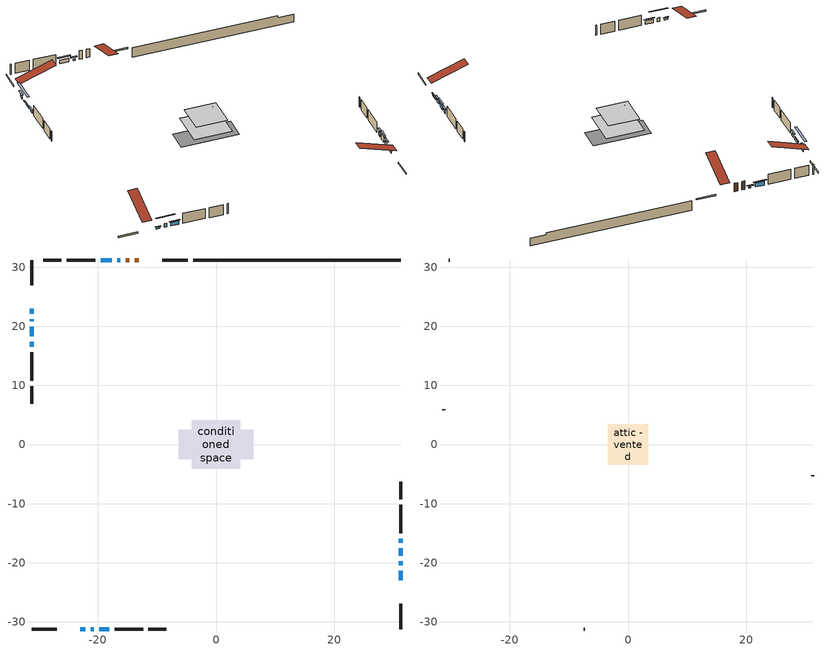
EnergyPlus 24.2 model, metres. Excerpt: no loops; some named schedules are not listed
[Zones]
conditioned space
 floor adiabatic (AdiabaticFloorConstruction): -4.11,-4.11 -4.11,4.11 4.11,4.11 4.11,-4.11 z1.16
 floor foundation (Slab1 construction): -6.29,-2.48 -6.29,2.48 6.29,2.48 6.29,-2.48 z-1.13
 wall outside (RimJoist1 construction): -4.77,31.21 -9.06,31.21 / -31.21,-31.21 -26.92,-31.21 / -31.21,31.21 -31.21,26.92 / 31.21,-31.21 31.21,-26.92 z1.16:1.46
 wall outside (AdiabaticWallConstruction 1): -13.03,31.21 -13.78,31.21 / -14.7,31.21 -15.29,31.21 z1.16:3.19
 wall outside (AdiabaticWallConstruction): -16.22,31.21 -16.68,31.21 z1.16:1.47; -31.21,22.95 -31.21,22.11 / -19.77,-31.21 -18.09,-31.21 z1.16:2; 31.21,-22.95 31.21,-21.32 / -22.95,-31.21 -22.13,-31.21 / -31.21,19.95 -31.21,18.32 z1.16:1.59; -31.21,21.18 -31.21,20.87 z1.16:1.49; 31.21,-20.39 31.21,-19.73 / 31.21,-16.63 31.21,-15.97 z1.16:2.08; 31.21,-18.8 31.21,-17.56 z1.16:2.4; -17.6,31.21 -19.54,31.21 z1.16:2.02; -31.21,17.39 -31.21,16.55 z1.16:1.67; -21.21,-31.21 -20.69,-31.21 z1.16:2.05
 wall outside (Wall1 construction): -20.47,31.21 -25.28,31.21 / -17.16,-31.21 -12.35,-31.21 / -31.21,15.62 -31.21,10.81 / 31.21,-15.04 31.21,-10.23 z1.16:3.6
 wall outside (Wall2 construction): -26.21,31.21 -29.2,31.21 / -11.42,-31.21 -8.43,-31.21 / -31.21,9.88 -31.21,6.89 / 31.21,-9.3 31.21,-6.31 z1.16:3.6
 wall foundation (FoundationWall1 construction): -3.84,31.21,-1.13 -3.84,31.21,1.16 27.71,31.21,1.16 27.71,31.21,0.63 31.21,31.21,0.63 31.21,31.21,-1.13
 window (WindowConstruction 7): -16.22,31.21 -16.68,31.21 z1.16:1.46
 window (WindowConstruction 6): -31.21,22.95 -31.21,22.11 z1.16:2
 window (WindowConstruction 9): 31.21,-22.95 31.21,-21.32 z1.16:1.59
 window (WindowConstruction 10): -22.95,-31.21 -22.13,-31.21 z1.16:1.59
 window (WindowConstruction 11): -31.21,21.18 -31.21,20.87 z1.16:1.49
 window (WindowConstruction 12): -31.21,19.94 -31.21,18.32 z1.16:1.59
 window (WindowConstruction): 31.21,-20.39 31.21,-19.73 z1.16:2.07
 window (WindowConstruction 1): 31.21,-18.8 31.21,-17.56 z1.16:2.4
 window (WindowConstruction 2): -17.61,31.21 -19.54,31.21 z1.16:2.02
 window (WindowConstruction 3): -31.21,17.39 -31.21,16.55 z1.16:1.67
 window (WindowConstruction 8): -21.21,-31.21 -20.7,-31.21 z1.16:2.05
 window (WindowConstruction 4): 31.21,-16.63 31.21,-15.97 z1.16:2.07
 window (WindowConstruction 5): -19.77,-31.21 -18.09,-31.21 z1.16:2
 door (Door): -13.03,31.21 -13.77,31.21 z1.16:3.19
 door (Door 1): -14.7,31.21 -15.29,31.21 z1.16:3.19
 ceiling adiabatic (AdiabaticFloorConstruction): 4.11,-4.11 4.11,4.11 -4.11,4.11 -4.11,-4.11 z1.16
attic - vented
 floor to conditioned space (Floor1 construction Reversed): -3.39,-3.39 -3.39,3.39 3.39,3.39 3.39,-3.39 z3.6
 floor to conditioned space (Floor2 construction Reversed): -2.34,-2.34 -2.34,2.34 2.34,2.34 2.34,-2.34 z3.6
 wall outside (Wall3 construction): -30.12,31.21 -30.28,31.21 / -7.5,-31.21 -7.35,-31.21 / -31.21,5.96 -31.21,5.81 / 31.21,-5.38 31.21,-5.22 z1.16:3.6
 roof outside (Roof1 construction): -12.1,31.21,3.6 -12.1,23.2,6.27 -9.99,23.2,6.27 -9.99,31.21,3.6; -23.88,-31.21,3.6 -23.88,-23.2,6.27 -25.99,-23.2,6.27 -25.99,-31.21,3.6; -31.21,23.88,3.6 -23.2,23.88,6.27 -23.2,25.99,6.27 -31.21,25.99,3.6; 31.21,-23.88,3.6 23.2,-23.88,6.27 23.2,-25.99,6.27 31.21,-25.99,3.6
shading: -17.14,31.21 -15.76,31.21 -15.76,31.51 -17.14,31.51 z1.93; -31.21,21.65 -31.21,23.41 -31.51,23.41 -31.51,21.65 z2.46; 31.21,-21.17 31.21,-23.1 31.36,-23.1 31.36,-21.17 z1.74; -21.99,-31.21 -23.1,-31.21 -23.1,-31.36 -21.99,-31.36 z1.74; -31.21,18.23 -31.21,23.82 -31.62,23.82 -31.62,18.23 z4.13; -31.21,18.17 -31.21,20.09 -31.36,20.09 -31.36,18.17 z1.74; 31.21,-19.27 31.21,-20.85 31.51,-20.85 31.51,-19.27 z2.53; 31.21,-17.1 31.21,-19.26 31.51,-19.26 31.51,-17.1 z2.86; -20,31.21 -17.15,31.21 -17.15,31.51 -20,31.51 z2.48; -31.21,16.09 -31.21,17.85 -31.51,17.85 -31.51,16.09 z2.13; -18.87,-31.21 -23.03,-31.21 -23.03,-31.36 -18.87,-31.36 z3.88; 31.21,-15.51 31.21,-17.09 31.51,-17.09 31.51,-15.51 z2.53; -17.79,-31.21 -20.07,-31.21 -20.07,-31.36 -17.79,-31.36 z2.3
[Building]
Building 1: Terrain=Suburbs
[Site:Location]
Sydney AP_NS: Latitude {deg}=46.16; Longitude {deg}=-60.05; Time Zone {hr}=-4; Elevation {m}=62; Keep Site Location Information=Yes
[Site:GroundTemperature:Shallow]
2.62187, 0.93492, 0.799824, 1.60037, 4.8141, 8.01286, 10.786, 12.5427, 12.692, 11.2632, 8.56075, 5.46011
[Site:WaterMainsTemperature]
Calculation Method=Schedule; Temperature Schedule=mains temperature schedule
[Material] Roughness=Rough; Thermal Absorptance=0.9
Name | Thickness {m} | Conductivity {W/m-K} | Density {kg/m3} | Specific Heat {J/kg-K} | Solar Absorptance | Visible Absorptance
asphalt or fiberglass shingles | 0.00635 | 0.162714 | 1121.4 | 1465.45 | 0.4 | 0.4
ceiling loosefill ins | 0.254 | 0.0480833 | 16.02 | 1046.75 | 0.7 | 0.7
ceiling loosefill ins 1 | 0.0846667 | 0.0480833 | 16.02 | 1046.75 | 0.7 | 0.7
ceiling stud and cavity | 0.1397 | 0.0930096 | 65.682 | 1177.47 | 0.7 | 0.7
ceiling stud and cavity 1 | 0.1397 | 0.112535 | 65.682 | 1177.47 | 0.7 | 0.7
concrete 4.0 in. | 0.1016 | 1.803125 | 2242.8 | 837.4 | 0.7 | 0.7
concrete 8.0 in. | 0.2032 | 1.803125 | 2242.8 | 837.4 | 0.7 | 0.7
door material | 0.04445 | 0.188738 | 512.64 | 1214.23 | 0.7 | 0.7
door material 1 | 0.04445 | 0.053851 | 512.64 | 1214.23 | 0.7 | 0.7
exterior vertical ins | 0.0327217 | 0.029427 | 32.04 | 1214.23 | 0.7 | 0.7
floor covering | 0.0127 | 0.0433444 | 54.468 | 1339.84 | 0.6 | 0.6
floor rigid ins; wall rigid ins 1 | 0.512978 | 0.029427 | 32.04 | 1214.23 | 0.7 | 0.7
floor stud and cavity | 0.1397 | 1.75129 | 37.0049 | 1207.88 | 0.7 | 0.7
furniture material conditioned space 1 | 0.1524 | 0.115458 | 640.8 | 1214.23 | 0.6 | 0.6
gypsum board | 0.0127 | 0.160291 | 801 | 837.4 | 0.6 | 0.6
gypsum board 1 | 0.0127 | 0.160291 | 801 | 837.4 | 0.7 | 0.7
osb sheathing 0.5 in. | 0.0127 | 0.115458 | 512.64 | 1214.23 | 0.7 | 0.7
osb sheathing 0.75 in. | 0.01905 | 0.115458 | 512.64 | 1214.23 | 0.7 | 0.7
osb sheathing 2.0 in. | 0.0508 | 0.115458 | 512.64 | 1214.23 | 0.7 | 0.7
rim joist rigid ins | 0.103632 | 0.029427 | 32.04 | 1214.23 | 0.7 | 0.7
rim joist stud and cavity | 0.0508 | 0.0685958 | 125.044 | 1163.47 | 0.6 | 0.6
wall rigid ins | 0.051816 | 0.029427 | 32.04 | 1214.23 | 0.7 | 0.7
wall stud and cavity | 0.1397 | 0.511889 | 139.0536 | 1170.24 | 0.7 | 0.7
wall stud and cavity 1 | 0.1397 | 0.266242 | 139.0536 | 1170.24 | 0.7 | 0.7
wall stud and cavity 2 | 0.0889 | 6.1454 | 50.32683 | 1063.81 | 0.6 | 0.6
wall stud and cavity 3 | 0.0889 | 0.380278 | 52.3479 | 1209.89 | 0.7 | 0.7
wall stud and cavity 4 | 0.0889 | 0.391764 | 83.0341 | 1211.67 | 0.7 | 0.7
wood siding | 0.0254 | 0.102417 | 544.68 | 1172.36 | 0.4 | 0.4
wood siding 1 | 0.00254 | 0.102417 | 544.68 | 1172.36 | 0.4 | 0.4
wood siding 2; wood siding 3; wood siding 4 | 0.0254 | 0.102417 | 544.68 | 1172.36 | 0.7 | 0.7
[WindowMaterial:SimpleGlazingSystem]
Name | U-Factor {W/m2-K} | Solar Heat Gain Coefficient
WindowMaterial | 2.31208 | 0.44
WindowMaterial 1 | 2.21896 | 0.53
WindowMaterial 2 | 2.27915 | 0.47
WindowMaterial 3 | 2.3541 | 0.4
WindowMaterial 4 | 2.303 | 0.45
WindowMaterial 5 | 3.06726 | 0.47
WindowMaterial 6 | 3.04795 | 0.43
WindowMaterial 7 | 3.01729 | 0.56
WindowMaterial 8 | 4.391933 | 0.49
[Construction]
AdiabaticFloorConstruction: floor stud and cavity, floor rigid ins, osb sheathing 0.75 in., floor covering
AdiabaticWallConstruction: wood siding 3, wall rigid ins 1, wall stud and cavity 3, gypsum board
AdiabaticWallConstruction 1: wood siding 4, wall rigid ins 1, wall stud and cavity 3, gypsum board
Door: door material
Door 1: door material 1
Floor1 construction Reversed: gypsum board, ceiling stud and cavity, ceiling loosefill ins
Floor2 construction Reversed: gypsum board, ceiling stud and cavity 1, ceiling loosefill ins 1
FoundationWall1 construction: concrete 8.0 in., gypsum board 1
furniture construction conditioned space 1: furniture material conditioned space 1
PartitionWallConstruction: gypsum board, wall stud and cavity 4, gypsum board
RimJoist1 construction: wood siding 2, rim joist rigid ins, osb sheathing 2.0 in., rim joist stud and cavity
Roof1 construction: asphalt or fiberglass shingles
Slab1 construction: concrete 4.0 in.
Wall1 construction: wood siding, wall rigid ins, osb sheathing 0.5 in., wall stud and cavity, gypsum board
Wall2 construction: wood siding, wall rigid ins, osb sheathing 0.5 in., wall stud and cavity 1, gypsum board
Wall3 construction: wood siding 1, wall stud and cavity 2
WindowConstruction; WindowConstruction 4: WindowMaterial
WindowConstruction 1: WindowMaterial 1
WindowConstruction 10; WindowConstruction 12; WindowConstruction 9: WindowMaterial 7
WindowConstruction 11: WindowMaterial 8
WindowConstruction 2: WindowMaterial 2
WindowConstruction 3: WindowMaterial 3
WindowConstruction 5; WindowConstruction 6: WindowMaterial 4
WindowConstruction 7: WindowMaterial 5
WindowConstruction 8: WindowMaterial 6
[Zone] Multiplier=1; Part of Total Floor Area=Yes
Name | Volume {m3}
attic - vented | 29.3714
conditioned space | 313.7
[Space]
Name | Zone | Volume {m3}
attic - vented 1 | attic - vented | 29.3714
conditioned space 1 | conditioned space | 313.7
[ZoneInfiltration:EffectiveLeakageArea]
infil attic - vented 1: Zone or Space=attic - vented 1; Schedule=Always On Discrete; Effective Air Leakage Area {cm2}=2390.12; Stack Coefficient=0.000355352; Wind Coefficient=1.27365e-05
[ZoneMixing]
whole house fan mix: Zone or Space=attic - vented; Schedule=Always On Continuous; Design Flow Rate Calculation Method=Flow/Zone; Design Flow Rate {m3/s}=0; Source Zone or Space=conditioned space
[SurfaceProperty:ExposedFoundationPerimeter]
Slab1: Exposed Perimeter Calculation Method=TotalExposedPerimeter; Total Exposed Perimeter {m}=35.052
[InternalMass] Zone or ZoneList=conditioned space; Space or SpaceList=conditioned space 1
Name | Construction | Surface Area {m2}
furniture mass conditioned space 1 | furniture construction conditioned space 1 | 52.0001
partition wall mass | PartitionWallConstruction | 130
[Lights]
interior lighting: Zone or ZoneList or Space or SpaceList=conditioned space 1; Schedule=interior lighting schedule; Design Level Calculation Method=LightingLevel; Lighting Level {W}=343.2; Return Air Fraction=0; Fraction Radiant=0.6; Fraction Visible=0.2; Fraction Replaceable=1
[People]
occupants: Zone or ZoneList or Space or SpaceList=conditioned space 1; Number of People Schedule=occupants schedule; Number of People Calculation Method=People; Number of People=3; Fraction Radiant=0.314171; Sensible Heat Fraction=0.56303; Activity Level Schedule=occupants activity schedule; Carbon Dioxide Generation Rate {m3/s-W}=0; Enable ASHRAE 55 Comfort Warnings=No; Mean Radiant Temperature Calculation Type=EnclosureAveraged
[ElectricEquipment] Zone or ZoneList or Space or SpaceList=conditioned space 1; Design Level Calculation Method=EquipmentLevel
Name | Schedule | Design Level {W} | Fraction Latent | Fraction Radiant | Fraction Lost
clothes dryer | clothes dryer schedule | 140.772 | 0.015 | 0.081 | 0.85
clothes washer | clothes washer schedule | 32.1985 | 0.03 | 0.162 | 0.7
cooking range | cooking range schedule | 215.147 | 0.08 | 0.432 | 0.2
dishwasher | dishwasher schedule | 66.8632 | 0.3 | 0.18 | 0.4
fridge | fridge schedule | 72.9452 | 0 | 0.6 | 0
mech vent bath fan 0 | mech vent bath fan 0 schedule | 50.2 | 0 | 0 | 1
mech vent bath fan 1 | mech vent bath fan 1 schedule | 50.2 | 0 | 0 | 1
mech vent house fan | mech vent house fan schedule | 0 | 0 | 0 | 1
mech vent house fan cfis | mech vent house fan cfis schedule | 0 | 0 | 0 | 0
misc plug loads | misc plug loads schedule | 494.7 | 0.045 | 0.513 | 0.1
whole house fan | Always On Discrete | 0 | 0 | 0 | 1
[OtherEquipment] Zone or ZoneList or Space or SpaceList=conditioned space 1; Design Level Calculation Method=EquipmentLevel
Name | Fuel Type | Schedule | Design Level {W} | Fraction Latent | Fraction Radiant | Fraction Lost
clothes dryer 1 | Electricity | clothes dryer schedule | 0 | 0.015 | 0.081 | 0.85
cooking range 1 | Electricity | cooking range schedule | 0 | 0.08 | 0.432 | 0.2
general water use latent | None | general water use schedule | 62.594 | 1 | 0 | 0
general water use sensible | None | general water use schedule | -61.6891 | 0 | 0.6 | 0
mech vent house fan latent load | None | Always On Discrete | 0 | 1 | 0 | 0
mech vent house fan sensible load | None | Always On Discrete | 0 | 0 | 0 | 0
water heater energy adjustment1 | FuelOilNo2 | Always On Discrete | 0.01 | 0 | 0 | 1
[ZoneInfiltration:DesignFlowRate] Zone or ZoneList or Space or SpaceList=conditioned space 1; Schedule=Always On Discrete; Design Flow Rate Calculation Method=Flow/Zone; Design Flow Rate {m3/s}=0
infil flow; natural vent flow; whole house fan flow
[Foundation:Kiva]
Foundation Kiva 1: Initial Indoor Air Temperature {C}=18; Wall Height Above Grade {m}=1.16001; Wall Depth Below Slab {m}=0.2032; Custom Block Material Name 1=exterior vertical ins; Custom Block Depth 1 {m}=2.28999; Custom Block X Position 1 {m}=0.2159; Custom Block Z Position 1 {m}=0
[Foundation:Kiva:Settings]
Soil Conductivity {W/m-K}=0.849921; Soil Density {kg/m3}=1842.3; Soil Specific Heat {J/kg-K}=418.7; Ground Solar Absorptivity=0.9; Ground Thermal Absorptivity=0.9; Ground Surface Roughness {m}=0.03; Far-Field Width {m}=40; Deep-Ground Boundary Condition=ZeroFlux; Deep-Ground Depth {m}=40; Minimum Cell Dimension {m}=0.2; Maximum Cell Growth Coefficient=3; Simulation Timestep=Timestep
[Exterior:Lights]
exterior lighting: Schedule=exterior lighting schedule; Design Level {W}=75.6
[Schedule:Constant]
Name | Hourly Value
Always On Continuous; mech vent house fan schedule; mech vent house fan cfis schedule; Always On Discrete | 1
occupants activity schedule | 117.228
fridge schedule | 0
[Schedule:Week:Daily]
interior lighting schedule Week Rule - Jan1-Jan27: interior lighting schedule day, interior lighting schedule day, interior lighting schedule day, interior lighting schedule day, interior lighting schedule day, interior lighting schedule day, interior lighting schedule day, interior lighting schedule default day, interior lighting schedule default day, interior lighting schedule default day, interior lighting schedule default day, interior lighting schedule default day
interior lighting schedule Week Rule - Jan28-Feb3: interior lighting schedule day, interior lighting schedule day, interior lighting schedule day, interior lighting schedule day, interior lighting schedule day 1, interior lighting schedule day 1, interior lighting schedule day 1, interior lighting schedule default day, interior lighting schedule default day, interior lighting schedule default day, interior lighting schedule default day, interior lighting schedule default day
interior lighting schedule Week Rule - Feb4-Feb24: interior lighting schedule day 1, interior lighting schedule day 1, interior lighting schedule day 1, interior lighting schedule day 1, interior lighting schedule day 1, interior lighting schedule day 1, interior lighting schedule day 1, interior lighting schedule default day, interior lighting schedule default day, interior lighting schedule default day, interior lighting schedule default day, interior lighting schedule default day
interior lighting schedule Week Rule - Feb25-Mar3: interior lighting schedule day 1, interior lighting schedule day 1, interior lighting schedule day 1, interior lighting schedule day 1, interior lighting schedule day 2, interior lighting schedule day 2, interior lighting schedule day 2, interior lighting schedule default day, interior lighting schedule default day, interior lighting schedule default day, interior lighting schedule default day, interior lighting schedule default day
interior lighting schedule Week Rule - Mar4-Mar31: interior lighting schedule day 2, interior lighting schedule day 2, interior lighting schedule day 2, interior lighting schedule day 2, interior lighting schedule day 2, interior lighting schedule day 2, interior lighting schedule day 2, interior lighting schedule default day, interior lighting schedule default day, interior lighting schedule default day, interior lighting schedule default day, interior lighting schedule default day
interior lighting schedule Week Rule - Apr1-Apr28: interior lighting schedule day 3, interior lighting schedule day 3, interior lighting schedule day 3, interior lighting schedule day 3, interior lighting schedule day 3, interior lighting schedule day 3, interior lighting schedule day 3, interior lighting schedule default day, interior lighting schedule default day, interior lighting schedule default day, interior lighting schedule default day, interior lighting schedule default day
interior lighting schedule Week Rule - Apr29-May5: interior lighting schedule day 3, interior lighting schedule day 3, interior lighting schedule day 4, interior lighting schedule day 4, interior lighting schedule day 4, interior lighting schedule day 4, interior lighting schedule day 4, interior lighting schedule default day, interior lighting schedule default day, interior lighting schedule default day, interior lighting schedule default day, interior lighting schedule default day
interior lighting schedule Week Rule - May6-May26: interior lighting schedule day 4, interior lighting schedule day 4, interior lighting schedule day 4, interior lighting schedule day 4, interior lighting schedule day 4, interior lighting schedule day 4, interior lighting schedule day 4, interior lighting schedule default day, interior lighting schedule default day, interior lighting schedule default day, interior lighting schedule default day, interior lighting schedule default day
interior lighting schedule Week Rule - May27-Jun2: interior lighting schedule day 4, interior lighting schedule day 4, interior lighting schedule day 4, interior lighting schedule day 4, interior lighting schedule day 4, interior lighting schedule day 5, interior lighting schedule day 5, interior lighting schedule default day, interior lighting schedule default day, interior lighting schedule default day, interior lighting schedule default day, interior lighting schedule default day
interior lighting schedule Week Rule - Jun3-Jun30: interior lighting schedule day 5, interior lighting schedule day 5, interior lighting schedule day 5, interior lighting schedule day 5, interior lighting schedule day 5, interior lighting schedule day 5, interior lighting schedule day 5, interior lighting schedule default day, interior lighting schedule default day, interior lighting schedule default day, interior lighting schedule default day, interior lighting schedule default day
interior lighting schedule Week Rule - Jul1-Jul28: interior lighting schedule day 6, interior lighting schedule day 6, interior lighting schedule day 6, interior lighting schedule day 6, interior lighting schedule day 6, interior lighting schedule day 6, interior lighting schedule day 6, interior lighting schedule default day, interior lighting schedule default day, interior lighting schedule default day, interior lighting schedule default day, interior lighting schedule default day
interior lighting schedule Week Rule - Jul29-Aug4: interior lighting schedule day 6, interior lighting schedule day 6, interior lighting schedule day 6, interior lighting schedule day 7, interior lighting schedule day 7, interior lighting schedule day 7, interior lighting schedule day 7, interior lighting schedule default day, interior lighting schedule default day, interior lighting schedule default day, interior lighting schedule default day, interior lighting schedule default day
interior lighting schedule Week Rule - Aug5-Aug25: interior lighting schedule day 7, interior lighting schedule day 7, interior lighting schedule day 7, interior lighting schedule day 7, interior lighting schedule day 7, interior lighting schedule day 7, interior lighting schedule day 7, interior lighting schedule default day, interior lighting schedule default day, interior lighting schedule default day, interior lighting schedule default day, interior lighting schedule default day
interior lighting schedule Week Rule - Aug26-Sep1: interior lighting schedule day 7, interior lighting schedule day 7, interior lighting schedule day 7, interior lighting schedule day 7, interior lighting schedule day 7, interior lighting schedule day 7, interior lighting schedule day 8, interior lighting schedule default day, interior lighting schedule default day, interior lighting schedule default day, interior lighting schedule default day, interior lighting schedule default day
interior lighting schedule Week Rule - Sep2-Sep29: interior lighting schedule day 8, interior lighting schedule day 8, interior lighting schedule day 8, interior lighting schedule day 8, interior lighting schedule day 8, interior lighting schedule day 8, interior lighting schedule day 8, interior lighting schedule default day, interior lighting schedule default day, interior lighting schedule default day, interior lighting schedule default day, interior lighting schedule default day
interior lighting schedule Week Rule - Sep30-Oct6: interior lighting schedule day 8, interior lighting schedule day 9, interior lighting schedule day 9, interior lighting schedule day 9, interior lighting schedule day 9, interior lighting schedule day 9, interior lighting schedule day 9, interior lighting schedule default day, interior lighting schedule default day, interior lighting schedule default day, interior lighting schedule default day, interior lighting schedule default day
interior lighting schedule Week Rule - Oct7-Oct27: interior lighting schedule day 9, interior lighting schedule day 9, interior lighting schedule day 9, interior lighting schedule day 9, interior lighting schedule day 9, interior lighting schedule day 9, interior lighting schedule day 9, interior lighting schedule default day, interior lighting schedule default day, interior lighting schedule default day, interior lighting schedule default day, interior lighting schedule default day
interior lighting schedule Week Rule - Oct28-Nov3: interior lighting schedule day 9, interior lighting schedule day 9, interior lighting schedule day 9, interior lighting schedule day 9, interior lighting schedule day 10, interior lighting schedule day 10, interior lighting schedule day 10, interior lighting schedule default day, interior lighting schedule default day, interior lighting schedule default day, interior lighting schedule default day, interior lighting schedule default day
interior lighting schedule Week Rule - Nov4-Nov24: interior lighting schedule day 10, interior lighting schedule day 10, interior lighting schedule day 10, interior lighting schedule day 10, interior lighting schedule day 10, interior lighting schedule day 10, interior lighting schedule day 10, interior lighting schedule default day, interior lighting schedule default day, interior lighting schedule default day, interior lighting schedule default day, interior lighting schedule default day
interior lighting schedule Week Rule - Nov25-Dec1: interior lighting schedule day 10, interior lighting schedule day 10, interior lighting schedule day 10, interior lighting schedule day 10, interior lighting schedule day 10, interior lighting schedule day 10, interior lighting schedule day 11, interior lighting schedule default day, interior lighting schedule default day, interior lighting schedule default day, interior lighting schedule default day, interior lighting schedule default day
interior lighting schedule Week Rule - Dec2-Dec31: interior lighting schedule day 11, interior lighting schedule day 11, interior lighting schedule day 11, interior lighting schedule day 11, interior lighting schedule day 11, interior lighting schedule day 11, interior lighting schedule day 11, interior lighting schedule default day, interior lighting schedule default day, interior lighting schedule default day, interior lighting schedule default day, interior lighting schedule default day
occupants schedule Week Rule - Jan1-Dec31: occupants schedule day, occupants schedule day, occupants schedule day, occupants schedule day, occupants schedule day, occupants schedule day, occupants schedule day, occupants schedule default day, occupants schedule default day, occupants schedule default day, occupants schedule default day, occupants schedule default day
clothes dryer schedule Week Rule - Jan1-Dec31: clothes dryer schedule day, clothes dryer schedule day, clothes dryer schedule day, clothes dryer schedule day, clothes dryer schedule day, clothes dryer schedule day, clothes dryer schedule day, clothes dryer schedule default day, clothes dryer schedule default day, clothes dryer schedule default day, clothes dryer schedule default day, clothes dryer schedule default day
clothes washer schedule Week Rule - Jan1-Dec31: clothes washer schedule day, clothes washer schedule day, clothes washer schedule day, clothes washer schedule day, clothes washer schedule day, clothes washer schedule day, clothes washer schedule day, clothes washer schedule default day, clothes washer schedule default day, clothes washer schedule default day, clothes washer schedule default day, clothes washer schedule default day
cooking range schedule Week Rule - Jan1-Dec31: cooking range schedule day, cooking range schedule day, cooking range schedule day, cooking range schedule day, cooking range schedule day, cooking range schedule day, cooking range schedule day, cooking range schedule default day, cooking range schedule default day, cooking range schedule default day, cooking range schedule default day, cooking range schedule default day
dishwasher schedule Week Rule - Jan1-Dec31: dishwasher schedule day, dishwasher schedule day, dishwasher schedule day, dishwasher schedule day, dishwasher schedule day, dishwasher schedule day, dishwasher schedule day, dishwasher schedule default day, dishwasher schedule default day, dishwasher schedule default day, dishwasher schedule default day, dishwasher schedule default day
mech vent bath fan 0 schedule Week Rule - Jan1-Dec31: mech vent bath fan 0 schedule day, mech vent bath fan 0 schedule day, mech vent bath fan 0 schedule day, mech vent bath fan 0 schedule day, mech vent bath fan 0 schedule day, mech vent bath fan 0 schedule day, mech vent bath fan 0 schedule day, mech vent bath fan 0 schedule default day, mech vent bath fan 0 schedule default day, mech vent bath fan 0 schedule default day, mech vent bath fan 0 schedule default day, mech vent bath fan 0 schedule default day
mech vent bath fan 1 schedule Week Rule - Jan1-Dec31: mech vent bath fan 1 schedule day, mech vent bath fan 1 schedule day, mech vent bath fan 1 schedule day, mech vent bath fan 1 schedule day, mech vent bath fan 1 schedule day, mech vent bath fan 1 schedule day, mech vent bath fan 1 schedule day, mech vent bath fan 1 schedule default day, mech vent bath fan 1 schedule default day, mech vent bath fan 1 schedule default day, mech vent bath fan 1 schedule default day, mech vent bath fan 1 schedule default day
misc plug loads schedule Week Rule - Jan1-Dec31: misc plug loads schedule day, misc plug loads schedule day, misc plug loads schedule day, misc plug loads schedule day, misc plug loads schedule day, misc plug loads schedule day, misc plug loads schedule day, misc plug loads schedule default day, misc plug loads schedule default day, misc plug loads schedule default day, misc plug loads schedule default day, misc plug loads schedule default day
general water use schedule Week Rule - Jan1-Dec31: general water use schedule day, general water use schedule day, general water use schedule day, general water use schedule day, general water use schedule day, general water use schedule day, general water use schedule day, general water use schedule default day, general water use schedule default day, general water use schedule default day, general water use schedule default day, general water use schedule default day
exterior lighting schedule Week Rule - Jan1-Jan27: exterior lighting schedule day, exterior lighting schedule day, exterior lighting schedule day, exterior lighting schedule day, exterior lighting schedule day, exterior lighting schedule day, exterior lighting schedule day, exterior lighting schedule default day, exterior lighting schedule default day, exterior lighting schedule default day, exterior lighting schedule default day, exterior lighting schedule default day
exterior lighting schedule Week Rule - Jan28-Feb3: exterior lighting schedule day, exterior lighting schedule day, exterior lighting schedule day, exterior lighting schedule day, exterior lighting schedule day 1, exterior lighting schedule day 1, exterior lighting schedule day 1, exterior lighting schedule default day, exterior lighting schedule default day, exterior lighting schedule default day, exterior lighting schedule default day, exterior lighting schedule default day
exterior lighting schedule Week Rule - Feb4-Feb24: exterior lighting schedule day 1, exterior lighting schedule day 1, exterior lighting schedule day 1, exterior lighting schedule day 1, exterior lighting schedule day 1, exterior lighting schedule day 1, exterior lighting schedule day 1, exterior lighting schedule default day, exterior lighting schedule default day, exterior lighting schedule default day, exterior lighting schedule default day, exterior lighting schedule default day
exterior lighting schedule Week Rule - Feb25-Mar3: exterior lighting schedule day 1, exterior lighting schedule day 1, exterior lighting schedule day 1, exterior lighting schedule day 1, exterior lighting schedule day 2, exterior lighting schedule day 2, exterior lighting schedule day 2, exterior lighting schedule default day, exterior lighting schedule default day, exterior lighting schedule default day, exterior lighting schedule default day, exterior lighting schedule default day
exterior lighting schedule Week Rule - Mar4-Mar31: exterior lighting schedule day 2, exterior lighting schedule day 2, exterior lighting schedule day 2, exterior lighting schedule day 2, exterior lighting schedule day 2, exterior lighting schedule day 2, exterior lighting schedule day 2, exterior lighting schedule default day, exterior lighting schedule default day, exterior lighting schedule default day, exterior lighting schedule default day, exterior lighting schedule default day
exterior lighting schedule Week Rule - Apr1-Apr28: exterior lighting schedule day 3, exterior lighting schedule day 3, exterior lighting schedule day 3, exterior lighting schedule day 3, exterior lighting schedule day 3, exterior lighting schedule day 3, exterior lighting schedule day 3, exterior lighting schedule default day, exterior lighting schedule default day, exterior lighting schedule default day, exterior lighting schedule default day, exterior lighting schedule default day
exterior lighting schedule Week Rule - Apr29-May5: exterior lighting schedule day 3, exterior lighting schedule day 3, exterior lighting schedule day 4, exterior lighting schedule day 4, exterior lighting schedule day 4, exterior lighting schedule day 4, exterior lighting schedule day 4, exterior lighting schedule default day, exterior lighting schedule default day, exterior lighting schedule default day, exterior lighting schedule default day, exterior lighting schedule default day
exterior lighting schedule Week Rule - May6-May26: exterior lighting schedule day 4, exterior lighting schedule day 4, exterior lighting schedule day 4, exterior lighting schedule day 4, exterior lighting schedule day 4, exterior lighting schedule day 4, exterior lighting schedule day 4, exterior lighting schedule default day, exterior lighting schedule default day, exterior lighting schedule default day, exterior lighting schedule default day, exterior lighting schedule default day
exterior lighting schedule Week Rule - May27-Jun2: exterior lighting schedule day 4, exterior lighting schedule day 4, exterior lighting schedule day 4, exterior lighting schedule day 4, exterior lighting schedule day 4, exterior lighting schedule day 5, exterior lighting schedule day 5, exterior lighting schedule default day, exterior lighting schedule default day, exterior lighting schedule default day, exterior lighting schedule default day, exterior lighting schedule default day
exterior lighting schedule Week Rule - Jun3-Jun30: exterior lighting schedule day 5, exterior lighting schedule day 5, exterior lighting schedule day 5, exterior lighting schedule day 5, exterior lighting schedule day 5, exterior lighting schedule day 5, exterior lighting schedule day 5, exterior lighting schedule default day, exterior lighting schedule default day, exterior lighting schedule default day, exterior lighting schedule default day, exterior lighting schedule default day
exterior lighting schedule Week Rule - Jul1-Jul28: exterior lighting schedule day 6, exterior lighting schedule day 6, exterior lighting schedule day 6, exterior lighting schedule day 6, exterior lighting schedule day 6, exterior lighting schedule day 6, exterior lighting schedule day 6, exterior lighting schedule default day, exterior lighting schedule default day, exterior lighting schedule default day, exterior lighting schedule default day, exterior lighting schedule default day
exterior lighting schedule Week Rule - Jul29-Aug4: exterior lighting schedule day 6, exterior lighting schedule day 6, exterior lighting schedule day 6, exterior lighting schedule day 7, exterior lighting schedule day 7, exterior lighting schedule day 7, exterior lighting schedule day 7, exterior lighting schedule default day, exterior lighting schedule default day, exterior lighting schedule default day, exterior lighting schedule default day, exterior lighting schedule default day
exterior lighting schedule Week Rule - Aug5-Aug25: exterior lighting schedule day 7, exterior lighting schedule day 7, exterior lighting schedule day 7, exterior lighting schedule day 7, exterior lighting schedule day 7, exterior lighting schedule day 7, exterior lighting schedule day 7, exterior lighting schedule default day, exterior lighting schedule default day, exterior lighting schedule default day, exterior lighting schedule default day, exterior lighting schedule default day
exterior lighting schedule Week Rule - Aug26-Sep1: exterior lighting schedule day 7, exterior lighting schedule day 7, exterior lighting schedule day 7, exterior lighting schedule day 7, exterior lighting schedule day 7, exterior lighting schedule day 7, exterior lighting schedule day 8, exterior lighting schedule default day, exterior lighting schedule default day, exterior lighting schedule default day, exterior lighting schedule default day, exterior lighting schedule default day
exterior lighting schedule Week Rule - Sep2-Sep29: exterior lighting schedule day 8, exterior lighting schedule day 8, exterior lighting schedule day 8, exterior lighting schedule day 8, exterior lighting schedule day 8, exterior lighting schedule day 8, exterior lighting schedule day 8, exterior lighting schedule default day, exterior lighting schedule default day, exterior lighting schedule default day, exterior lighting schedule default day, exterior lighting schedule default day
[Schedule:Year]
interior lighting schedule: interior lighting schedule Week Rule - Jan1-Jan27, 1, 1, 1, 27, interior lighting schedule Week Rule - Jan28-Feb3, 1, 28, 2, 3, interior lighting schedule Week Rule - Feb4-Feb24, 2, 4, 2, 24, interior lighting schedule Week Rule - Feb25-Mar3, 2, 25, 3, 3, interior lighting schedule Week Rule - Mar4-Mar31, 3, 4, 3, 31, interior lighting schedule Week Rule - Apr1-Apr28, 4, 1, 4, 28, interior lighting schedule Week Rule - Apr29-May5, 4, 29, 5, 5, interior lighting schedule Week Rule - May6-May26, 5, 6, 5, 26, interior lighting schedule Week Rule - May27-Jun2, 5, 27, 6, 2, interior lighting schedule Week Rule - Jun3-Jun30, 6, 3, 6, 30, interior lighting schedule Week Rule - Jul1-Jul28, 7, 1, 7, 28, interior lighting schedule Week Rule - Jul29-Aug4, 7, 29, 8, 4, interior lighting schedule Week Rule - Aug5-Aug25, 8, 5, 8, 25, interior lighting schedule Week Rule - Aug26-Sep1, 8, 26, 9, 1, interior lighting schedule Week Rule - Sep2-Sep29, 9, 2, 9, 29, interior lighting schedule Week Rule - Sep30-Oct6, 9, 30, 10, 6, interior lighting schedule Week Rule - Oct7-Oct27, 10, 7, 10, 27, interior lighting schedule Week Rule - Oct28-Nov3, 10, 28, 11, 3, interior lighting schedule Week Rule - Nov4-Nov24, 11, 4, 11, 24, interior lighting schedule Week Rule - Nov25-Dec1, 11, 25, 12, 1, interior lighting schedule Week Rule - Dec2-Dec31, 12, 2, 12, 31
occupants schedule: occupants schedule Week Rule - Jan1-Dec31, 1, 1, 12, 31
clothes dryer schedule: clothes dryer schedule Week Rule - Jan1-Dec31, 1, 1, 12, 31
clothes washer schedule: clothes washer schedule Week Rule - Jan1-Dec31, 1, 1, 12, 31
cooking range schedule: cooking range schedule Week Rule - Jan1-Dec31, 1, 1, 12, 31
dishwasher schedule: dishwasher schedule Week Rule - Jan1-Dec31, 1, 1, 12, 31
mech vent bath fan 0 schedule: mech vent bath fan 0 schedule Week Rule - Jan1-Dec31, 1, 1, 12, 31
mech vent bath fan 1 schedule: mech vent bath fan 1 schedule Week Rule - Jan1-Dec31, 1, 1, 12, 31
misc plug loads schedule: misc plug loads schedule Week Rule - Jan1-Dec31, 1, 1, 12, 31
general water use schedule: general water use schedule Week Rule - Jan1-Dec31, 1, 1, 12, 31
exterior lighting schedule: exterior lighting schedule Week Rule - Jan1-Jan27, 1, 1, 1, 27, exterior lighting schedule Week Rule - Jan28-Feb3, 1, 28, 2, 3, exterior lighting schedule Week Rule - Feb4-Feb24, 2, 4, 2, 24, exterior lighting schedule Week Rule - Feb25-Mar3, 2, 25, 3, 3, exterior lighting schedule Week Rule - Mar4-Mar31, 3, 4, 3, 31, exterior lighting schedule Week Rule - Apr1-Apr28, 4, 1, 4, 28, exterior lighting schedule Week Rule - Apr29-May5, 4, 29, 5, 5, exterior lighting schedule Week Rule - May6-May26, 5, 6, 5, 26, exterior lighting schedule Week Rule - May27-Jun2, 5, 27, 6, 2, exterior lighting schedule Week Rule - Jun3-Jun30, 6, 3, 6, 30, exterior lighting schedule Week Rule - Jul1-Jul28, 7, 1, 7, 28, exterior lighting schedule Week Rule - Jul29-Aug4, 7, 29, 8, 4, exterior lighting schedule Week Rule - Aug5-Aug25, 8, 5, 8, 25, exterior lighting schedule Week Rule - Aug26-Sep1, 8, 26, 9, 1, exterior lighting schedule Week Rule - Sep2-Sep29, 9, 2, 9, 29, exterior lighting schedule Week Rule - Sep30-Oct6, 9, 30, 10, 6, exterior lighting schedule Week Rule - Oct7-Oct27, 10, 7, 10, 27, exterior lighting schedule Week Rule - Oct28-Nov3, 10, 28, 11, 3, exterior lighting schedule Week Rule - Nov4-Nov24, 11, 4, 11, 24, exterior lighting schedule Week Rule - Nov25-Dec1, 11, 25, 12, 1, exterior lighting schedule Week Rule - Dec2-Dec31, 12, 2, 12, 31
[Schedule:Compact]
mains temperature schedule: Through: 01/01, For: AllDays, Until: 24:00, 6.99889, Through: 01/02, For: AllDays, Until: 24:00, 6.94278, Through: 01/03, For: AllDays, Until: 24:00, 6.88722, Through: 01/04, For: AllDays, Until: 24:00, 6.83278, Through: 01/05, For: AllDays, Until: 24:00, 6.77944, Through: 01/06, For: AllDays, Until: 24:00, 6.72722, Through: 01/07, For: AllDays, Until: 24:00, 6.67556, Through: 01/08, For: AllDays, Until: 24:00, 6.62444, Through: 01/09, For: AllDays, Until: 24:00, 6.575, Through: 01/10, For: AllDays, Until: 24:00, 6.52611, Through: 01/11, For: AllDays, Until: 24:00, 6.47889, Through: 01/12, For: AllDays, Until: 24:00, 6.43222, Through: 01/13, For: AllDays, Until: 24:00, 6.38611, Through: 01/14, For: AllDays, Until: 24:00, 6.34167, Through: 01/15, For: AllDays, Until: 24:00, 6.29833, Through: 01/16, For: AllDays, Until: 24:00, 6.25556, Through: 01/17, For: AllDays, Until: 24:00, 6.21444, Through: 01/18, For: AllDays, Until: 24:00, 6.17389, Through: 01/19, For: AllDays, Until: 24:00, 6.135, Through: 01/20, For: AllDays, Until: 24:00, 6.09667, Through: 01/21, For: AllDays, Until: 24:00, 6.06, Through: 01/22, For: AllDays, Until: 24:00, 6.02389, Through: 01/23, For: AllDays, Until: 24:00, 5.98944, Through: 01/24, For: AllDays, Until: 24:00, 5.95611, Through: 01/25, For: AllDays, Until: 24:00, 5.92333, Through: 01/26, For: AllDays, Until: 24:00, 5.89222, Through: 01/27, For: AllDays, Until: 24:00, 5.86278, Through: 01/28, For: AllDays, Until: 24:00, 5.83389, Through: 01/29, For: AllDays, Until: 24:00, 5.80611, Through: 01/30, For: AllDays, Until: 24:00, 5.78, Through: 01/31, For: AllDays, Until: 24:00, 5.755, Through: 02/01, For: AllDays, Until: 24:00, 5.73111, Through: 02/02, For: AllDays, Until: 24:00, 5.70833, Through: 02/03, For: AllDays, Until: 24:00, 5.68722, Through: 02/04, For: AllDays, Until: 24:00, 5.66667, Through: 02/05, For: AllDays, Until: 24:00, 5.64778, Through: 02/06, For: AllDays, Until: 24:00, 5.63056, Through: 02/07, For: AllDays, Until: 24:00, 5.61389, Through: 02/08, For: AllDays, Until: 24:00, 5.59889, Through: 02/09, For: AllDays, Until: 24:00, 5.585, Through: 02/10, For: AllDays, Until: 24:00, 5.57278, Through: 02/11, For: AllDays, Until: 24:00, 5.56167, Through: 02/12, For: AllDays, Until: 24:00, 5.55167, Through: 02/13, For: AllDays, Until: 24:00, 5.54278, Through: 02/14, For: AllDays, Until: 24:00, 5.53556, Through: 02/15, For: AllDays, Until: 24:00, 5.52944, Through: 02/16, For: AllDays, Until: 24:00, 5.52444, Through: 02/17, For: AllDays, Until: 24:00, 5.52111, Through: 02/18, For: AllDays, Until: 24:00, 5.51889, Through: 02/19, For: AllDays, Until: 24:00, 5.51833, Through: 02/20, For: AllDays, Until: 24:00, 5.51889, Through: 02/21, For: AllDays, Until: 24:00, 5.52056, Through: 02/22, For: AllDays, Until: 24:00, 5.52333, Through: 02/23, For: AllDays, Until: 24:00, 5.52778, Through: 02/24, For: AllDays, Until: 24:00, 5.53333, Through: 02/25, For: AllDays, Until: 24:00, 5.54056, Through: 02/26, For: AllDays, Until: 24:00, 5.54833, Through: 02/27, For: AllDays, Until: 24:00, 5.55833, Through: 02/28, For: AllDays, Until: 24:00, 5.56889, Through: 03/01, For: AllDays, Until: 24:00, 5.58111, Through: 03/02, For: AllDays, Until: 24:00, 5.59444, Through: 03/03, For: AllDays, Until: 24:00, 5.60889, Through: 03/04, For: AllDays, Until: 24:00, 5.625, Through: 03/05, For: AllDays, Until: 24:00, 5.64222, Through: 03/06, For: AllDays, Until: 24:00, 5.66056, Through: 03/07, For: AllDays, Until: 24:00, 5.68056, Through: 03/08, For: AllDays, Until: 24:00, 5.70167, Through: 03/09, For: AllDays, Until: 24:00, 5.72389, Through: 03/10, For: AllDays, Until: 24:00, 5.74722, Through: 03/11, For: AllDays, Until: 24:00, 5.77167, Through: 03/12, For: AllDays, Until: 24:00, 5.79778, Through: 03/13, For: AllDays, Until: 24:00, 5.825, Through: 03/14, For: AllDays, Until: 24:00, 5.85333, Through: 03/15, For: AllDays, Until: 24:00, 5.88278, Through: 03/16, For: AllDays, Until: 24:00, 5.91333, Through: 03/17, For: AllDays, Until: 24:00, 5.94556, Through: 03/18, For: AllDays, Until: 24:00, 5.97889, Through: 03/19, For: AllDays, Until: 24:00, 6.01278, Through: 03/20, For: AllDays, Until: 24:00, 6.04833, Through: 03/21, For: AllDays, Until: 24:00, 6.085, Through: 03/22, For: AllDays, Until: 24:00, 6.12278, Through: 03/23, For: AllDays, Until: 24:00, 6.16167, Through: 03/24, For: AllDays, Until: 24:00, 6.20167, Through: 03/25, For: AllDays, Until: 24:00, 6.24222, Through: 03/26, For: AllDays, Until: 24:00, 6.28444, Through: 03/27, For: AllDays, Until: 24:00, 6.32778, Through: 03/28, For: AllDays, Until: 24:00, 6.37222, Through: 03/29, For: AllDays, Until: 24:00, 6.41722, Through: 03/30, For: AllDays, Until: 24:00, 6.46389, Through: 03/31, For: AllDays, Until: 24:00, 6.51111, Through: 04/01, For: AllDays, Until: 24:00, 6.55944, Through: 04/02, For: AllDays, Until: 24:00, 6.60889, Through: 04/03, For: AllDays, Until: 24:00, 6.65944, Through: 04/04, For: AllDays, Until: 24:00, 6.71056, Through: 04/05, For: AllDays, Until: 24:00, 6.76278, Through: 04/06, For: AllDays, Until: 24:00, 6.81611, Through: 04/07, For: AllDays, Until: 24:00, 6.87, Through: 04/08, For: AllDays, Until: 24:00, 6.925, Through: 04/09, For: AllDays, Until: 24:00, 6.98111, Through: 04/10, For: AllDays, Until: 24:00, 7.03778, Through: 04/11, For: AllDays, Until: 24:00, 7.09556, Through: 04/12, For: AllDays, Until: 24:00, 7.15389, Through: 04/13, For: AllDays, Until: 24:00, 7.21333, Through: 04/14, For: AllDays, Until: 24:00, 7.27333, Through: 04/15, For: AllDays, Until: 24:00, 7.33389, Through: 04/16, For: AllDays, Until: 24:00, 7.39556, Through: 04/17, For: AllDays, Until: 24:00, 7.45778, Through: 04/18, For: AllDays, Until: 24:00, 7.52111, Through: 04/19, For: AllDays, Until: 24:00, 7.585, Through: 04/20, For: AllDays, Until: 24:00, 7.64944, Through: 04/21, For: AllDays, Until: 24:00, 7.71444, Through: 04/22, For: AllDays, Until: 24:00, 7.78, Through: 04/23, For: AllDays, Until: 24:00, 7.84667, Through: 04/24, For: AllDays, Until: 24:00, 7.91389, Through: 04/25, For: AllDays, Until: 24:00, 7.98111, Through: 04/26, For: AllDays, Until: 24:00, 8.04944, Through: 04/27, For: AllDays, Until: 24:00, 8.11833, Through: 04/28, For: AllDays, Until: 24:00, 8.18778, Through: 04/29, For: AllDays, Until: 24:00, 8.25722, Through: 04/30, For: AllDays, Until: 24:00, 8.32778, Through: 05/01, For: AllDays, Until: 24:00, 8.39833, Through: 05/02, For: AllDays, Until: 24:00, 8.46944, Through: 05/03, For: AllDays, Until: 24:00, 8.54111, Through: 05/04, For: AllDays, Until: 24:00, 8.61333, Through: 05/05, For: AllDays, Until: 24:00, 8.68556, Through: 05/06, For: AllDays, Until: 24:00, 8.75833, Through: 05/07, For: AllDays, Until: 24:00, 8.83167, Through: 05/08, For: AllDays, Until: 24:00, 8.905, Through: 05/09, For: AllDays, Until: 24:00, 8.97889, Through: 05/10, For: AllDays, Until: 24:00, 9.05278, Through: 05/11, For: AllDays, Until: 24:00, 9.12722, Through: 05/12, For: AllDays, Until: 24:00, 9.20167, Through: 05/13, For: AllDays, Until: 24:00, 9.27667, Through: 05/14, For: AllDays, Until: 24:00, 9.35111, Through: 05/15, For: AllDays, Until: 24:00, 9.42611, Through: 05/16, For: AllDays, Until: 24:00, 9.50167, Through: 05/17, For: AllDays, Until: 24:00, 9.57667, Through: 05/18, For: AllDays, Until: 24:00, 9.65222, Through: 05/19, For: AllDays, Until: 24:00, 9.72778, Through: 05/20, For: AllDays, Until: 24:00, 9.80333, Through: 05/21, For: AllDays, Until: 24:00, 9.87889, Through: 05/22, For: AllDays, Until: 24:00, 9.95444, Through: 05/23, For: AllDays, Until: 24:00, 10.0306, Through: 05/24, For: AllDays, Until: 24:00, 10.1061, Through: 05/25, For: AllDays, Until: 24:00, 10.1811, Through: 05/26, For: AllDays, Until: 24:00, 10.2567, Through: 05/27, For: AllDays, Until: 24:00, 10.3322, Through: 05/28, For: AllDays, Until: 24:00, 10.4072, Through: 05/29, For: AllDays, Until: 24:00, 10.4822, Through: 05/30, For: AllDays, Until: 24:00, 10.5572, Through: 05/31, For: AllDays, Until: 24:00, 10.6322, Through: 06/01, For: AllDays, Until: 24:00, 10.7067, Through: 06/02, For: AllDays, Until: 24:00, 10.7806, Through: 06/03, For: AllDays, Until: 24:00, 10.8544, Through: 06/04, For: AllDays, Until: 24:00, 10.9283, Through: 06/05, For: AllDays, Until: 24:00, 11.0017, Through: 06/06, For: AllDays, Until: 24:00, 11.075, Through: 06/07, For: AllDays, Until: 24:00, 11.1478, Through: 06/08, For: AllDays, Until: 24:00, 11.22, Through: 06/09, For: AllDays, Until: 24:00, 11.2922, Through: 06/10, For: AllDays, Until: 24:00, 11.3633, Through: 06/11, For: AllDays, Until: 24:00, 11.4344, Through: 06/12, For: AllDays, Until: 24:00, 11.5056, Through: 06/13, For: AllDays, Until: 24:00, 11.5756, Through: 06/14, For: AllDays, Until: 24:00, 11.6456, Through: 06/15, For: AllDays, Until: 24:00, 11.7144, Through: 06/16, For: AllDays, Until: 24:00, 11.7833, Through: 06/17, For: AllDays, Until: 24:00, 11.8517, Through: 06/18, For: AllDays, Until: 24:00, 11.9189, Through: 06/19, For: AllDays, Until: 24:00, 11.9861, Through: 06/20, For: AllDays, Until: 24:00, 12.0522, Through: 06/21, For: AllDays, Until: 24:00, 12.1178, Through: 06/22, For: AllDays, Until: 24:00, 12.1833, Through: 06/23, For: AllDays, Until: 24:00, 12.2472, Through: 06/24, For: AllDays, Until: 24:00, 12.3111, Through: 06/25, For: AllDays, Until: 24:00, 12.3739, Through: 06/26, For: AllDays, Until: 24:00, 12.4367, Through: 06/27, For: AllDays, Until: 24:00, 12.4978, Through: 06/28, For: AllDays, Until: 24:00, 12.5589, Through: 06/29, For: AllDays, Until: 24:00, 12.6189, Through: 06/30, For: AllDays, Until: 24:00, 12.6778, Through: 07/01, For: AllDays, Until: 24:00, 12.7361, Through: 07/02, For: AllDays, Until: 24:00, 12.7939, Through: 07/03, For: AllDays, Until: 24:00, 12.8506, Through: 07/04, For: AllDays, Until: 24:00, 12.9061, Through: 07/05, For: AllDays, Until: 24:00, 12.9611, Through: 07/06, For: AllDays, Until: 24:00, 13.015, Through: 07/07, For: AllDays, Until: 24:00, 13.0678, Through: 07/08, For: AllDays, Until: 24:00, 13.12, Through: 07/09, For: AllDays, Until: 24:00, 13.1711, Through: 07/10, For: AllDays, Until: 24:00, 13.2217, Through: 07/11, For: AllDays, Until: 24:00, 13.2711, Through: 07/12, For: AllDays, Until: 24:00, 13.3189, Through: 07/13, For: AllDays, Until: 24:00, 13.3661, Through: 07/14, For: AllDays, Until: 24:00, 13.4128, Through: 07/15, For: AllDays, Until: 24:00, 13.4578, Through: 07/16, For: AllDays, Until: 24:00, 13.5017, Through: 07/17, For: AllDays, Until: 24:00, 13.545, Through: 07/18, For: AllDays, Until: 24:00, 13.5867, Through: 07/19, For: AllDays, Until: 24:00, 13.6278, Through: 07/20, For: AllDays, Until: 24:00, 13.6678, Through: 07/21, For: AllDays, Until: 24:00, 13.7061, Through: 07/22, For: AllDays, Until: 24:00, 13.7439, Through: 07/23, For: AllDays, Until: 24:00, 13.7806, Through: 07/24, For: AllDays, Until: 24:00, 13.8156, Through: 07/25, For: AllDays, Until: 24:00, 13.85, Through: 07/26, For: AllDays, Until: 24:00, 13.8828, Through: 07/27, For: AllDays, Until: 24:00, 13.9144, Through: 07/28, For: AllDays, Until: 24:00, 13.945, Through: 07/29, For: AllDays, Until: 24:00, 13.9744, Through: 07/30, For: AllDays, Until: 24:00, 14.0028, Through: 07/31, For: AllDays, Until: 24:00, 14.0294, Through: 08/01, For: AllDays, Until: 24:00, 14.0556, Through: 08/02, For: AllDays, Until: 24:00, 14.08, Through: 08/03, For: AllDays, Until: 24:00, 14.1033, Through: 08/04, For: AllDays, Until: 24:00, 14.1256, Through: 08/05, For: AllDays, Until: 24:00, 14.1461, Through: 08/06, For: AllDays, Until: 24:00, 14.1656, Through: 08/07, For: AllDays, Until: 24:00, 14.1839, Through: 08/08, For: AllDays, Until: 24:00, 14.2011, Through: 08/09, For: AllDays, Until: 24:00, 14.2172, Through: 08/10, For: AllDays, Until: 24:00, 14.2317, Through: 08/11, For: AllDays, Until: 24:00, 14.2444, Through: 08/12, For: AllDays, Until: 24:00, 14.2567, Through: 08/13, For: AllDays, Until: 24:00, 14.2672, Through: 08/14, For: AllDays, Until: 24:00, 14.2767, Through: 08/15, For: AllDays, Until: 24:00, 14.2844, Through: 08/16, For: AllDays, Until: 24:00, 14.2917, Through: 08/17, For: AllDays, Until: 24:00, 14.2972, Through: 08/18, For: AllDays, Until: 24:00, 14.3011, Through: 08/19, For: AllDays, Until: 24:00, 14.3039, Through: 08/20, For: AllDays, Until: 24:00, 14.3056, Through: 08/21, For: AllDays, Until: 24:00, 14.3061, Through: 08/22, For: AllDays, Until: 24:00, 14.305, Through: 08/23, For: AllDays, Until: 24:00, 14.3028, Through: 08/24, For: AllDays, Until: 24:00, 14.2989, Through: 08/25, For: AllDays, Until: 24:00, 14.2939, Through: 08/26, For: AllDays, Until: 24:00, 14.2878, Through: 08/27, For: AllDays, Until: 24:00, 14.28, Through: 08/28, For: AllDays, Until: 24:00, 14.2717, Through: 08/29, For: AllDays, Until: 24:00, 14.2611, Through: 08/30, For: AllDays, Until: 24:00, 14.25, Through: 08/31, For: AllDays, Until: 24:00, 14.2372, Through: 09/01, For: AllDays, Until: 24:00, 14.2233, Through: 09/02, For: AllDays, Until: 24:00, 14.2083, Through: 09/03, For: AllDays, Until: 24:00, 14.1917, Through: 09/04, For: AllDays, Until: 24:00, 14.1739, Through: 09/05, For: AllDays, Until: 24:00, 14.155, Through: 09/06, For: AllDays, Until: 24:00, 14.1344, Through: 09/07, For: AllDays, Until: 24:00, 14.1128, Through: 09/08, For: AllDays, Until: 24:00, 14.09, Through: 09/09, For: AllDays, Until: 24:00, 14.0661, Through: 09/10, For: AllDays, Until: 24:00, 14.0411, Through: 09/11, For: AllDays, Until: 24:00, 14.0144, Through: 09/12, For: AllDays, Until: 24:00, 13.9867, Through: 09/13, For: AllDays, Until: 24:00, 13.9578, Through: 09/14, For: AllDays, Until: 24:00, 13.9278, Through: 09/15, For: AllDays, Until: 24:00, 13.8967, Through: 09/16, For: AllDays, Until: 24:00, 13.8639, Through: 09/17, For: AllDays, Until: 24:00, 13.8306, Through: 09/18, For: AllDays, Until: 24:00, 13.7956, Through: 09/19, For: AllDays, Until: 24:00, 13.7594, Through: 09/20, For: AllDays, Until: 24:00, 13.7228, Through: 09/21, For: AllDays, Until: 24:00, 13.6844, Through: 09/22, For: AllDays, Until: 24:00, 13.645, Through: 09/23, For: AllDays, Until: 24:00, 13.6044, Through: 09/24, For: AllDays, Until: 24:00, 13.5628, Through: 09/25, For: AllDays, Until: 24:00, 13.5206, Through: 09/26, For: AllDays, Until: 24:00, 13.4767, Through: 09/27, For: AllDays, Until: 24:00, 13.4322, Through: 09/28, For: AllDays, Until: 24:00, 13.3861, Through: 09/29, For: AllDays, Until: 24:00, 13.3394, Through: 09/30, For: AllDays, Until: 24:00, 13.2917, Through: 10/01, For: AllDays, Until: 24:00, 13.2428, Through: 10/02, For: AllDays, Until: 24:00, 13.1928, Through: 10/03, For: AllDays, Until: 24:00, 13.1422, Through: 10/04, For: AllDays, Until: 24:00, 13.0906, Through: 10/05, For: AllDays, Until: 24:00, 13.0378, Through: 10/06, For: AllDays, Until: 24:00, 12.9844, Through: 10/07, For: AllDays, Until: 24:00, 12.9294, Through: 10/08, For: AllDays, Until: 24:00, 12.8744, Through: 10/09, For: AllDays, Until: 24:00, 12.8178, Through: 10/10, For: AllDays, Until: 24:00, 12.7611, Through: 10/11, For: AllDays, Until: 24:00, 12.7028, Through: 10/12, For: AllDays, Until: 24:00, 12.6439, Through: 10/13, For: AllDays, Until: 24:00, 12.5844, Through: 10/14, For: AllDays, Until: 24:00, 12.5239, Through: 10/15, For: AllDays, Until: 24:00, 12.4628, Through: 10/16, For: AllDays, Until: 24:00, 12.4011, Through: 10/17, For: AllDays, Until: 24:00, 12.3383, Through: 10/18, For: AllDays, Until: 24:00, 12.275, Through: 10/19, For: AllDays, Until: 24:00, 12.2106, Through: 10/20, For: AllDays, Until: 24:00, 12.1461, Through: 10/21, For: AllDays, Until: 24:00, 12.0806, Through: 10/22, For: AllDays, Until: 24:00, 12.0144, Through: 10/23, For: AllDays, Until: 24:00, 11.9478, Through: 10/24, For: AllDays, Until: 24:00, 11.8806, Through: 10/25, For: AllDays, Until: 24:00, 11.8128, Through: 10/26, For: AllDays, Until: 24:00, 11.7439, Through: 10/27, For: AllDays, Until: 24:00, 11.675, Through: 10/28, For: AllDays, Until: 24:00, 11.6056, Through: 10/29, For: AllDays, Until: 24:00, 11.5356, Through: 10/30, For: AllDays, Until: 24:00, 11.465, Through: 10/31, For: AllDays, Until: 24:00, 11.3939, Through: 11/01, For: AllDays, Until: 24:00, 11.3228, Through: 11/02, For: AllDays, Until: 24:00, 11.2511, Through: 11/03, For: AllDays, Until: 24:00, 11.1789, Through: 11/04, For: AllDays, Until: 24:00, 11.1061, Through: 11/05, For: AllDays, Until: 24:00, 11.0333, Through: 11/06, For: AllDays, Until: 24:00, 10.96, Through: 11/07, For: AllDays, Until: 24:00, 10.8861, Through: 11/08, For: AllDays, Until: 24:00, 10.8122, Through: 11/09, For: AllDays, Until: 24:00, 10.7383, Through: 11/10, For: AllDays, Until: 24:00, 10.6639, Through: 11/11, For: AllDays, Until: 24:00, 10.5894, Through: 11/12, For: AllDays, Until: 24:00, 10.5144, Through: 11/13, For: AllDays, Until: 24:00, 10.4394, Through: 11/14, For: AllDays, Until: 24:00, 10.3644, Through: 11/15, For: AllDays, Until: 24:00, 10.2889, Through: 11/16, For: AllDays, Until: 24:00, 10.2139, Through: 11/17, For: AllDays, Until: 24:00, 10.1383, Through: 11/18, For: AllDays, Until: 24:00, 10.0628, Through: 11/19, For: AllDays, Until: 24:00, 9.98722, Through: 11/20, For: AllDays, Until: 24:00, 9.91167, Through: 11/21, For: AllDays, Until: 24:00, 9.83611, Through: 11/22, For: AllDays, Until: 24:00, 9.76, Through: 11/23, For: AllDays, Until: 24:00, 9.68444, Through: 11/24, For: AllDays, Until: 24:00, 9.60944, Through: 11/25, For: AllDays, Until: 24:00, 9.53389, Through: 11/26, For: AllDays, Until: 24:00, 9.45833, Through: 11/27, For: AllDays, Until: 24:00, 9.38333, Through: 11/28, For: AllDays, Until: 24:00, 9.30833, Through: 11/29, For: AllDays, Until: 24:00, 9.23389, Through: 11/30, For: AllDays, Until: 24:00, 9.15889, Through: 12/01, For: AllDays, Until: 24:00, 9.08444, Through: 12/02, For: AllDays, Until: 24:00, 9.01056, Through: 12/03, For: AllDays, Until: 24:00, 8.93667, Through: 12/04, For: AllDays, Until: 24:00, 8.86333, Through: 12/05, For: AllDays, Until: 24:00, 8.79, Through: 12/06, For: AllDays, Until: 24:00, 8.71667, Through: 12/07, For: AllDays, Until: 24:00, 8.64444, Through: 12/08, For: AllDays, Until: 24:00, 8.57222, Through: 12/09, For: AllDays, Until: 24:00, 8.5, Through: 12/10, For: AllDays, Until: 24:00, 8.42889, Through: 12/11, For: AllDays, Until: 24:00, 8.35778, Through: 12/12, For: AllDays, Until: 24:00, 8.28722, Through: 12/13, For: AllDays, Until: 24:00, 8.21722, Through: 12/14, For: AllDays, Until: 24:00, 8.14778, Through: 12/15, For: AllDays, Until: 24:00, 8.07889, Through: 12/16, For: AllDays, Until: 24:00, 8.01056, Through: 12/17, For: AllDays, Until: 24:00, 7.94278, Through: 12/18, For: AllDays, Until: 24:00, 7.87556, Through: 12/19, For: AllDays, Until: 24:00, 7.80889, Through: 12/20, For: AllDays, Until: 24:00, 7.74278, Through: 12/21, For: AllDays, Until: 24:00, 7.67722, Through: 12/22, For: AllDays, Until: 24:00, 7.61222, Through: 12/23, For: AllDays, Until: 24:00, 7.54833, Through: 12/24, For: AllDays, Until: 24:00, 7.485, Through: 12/25, For: AllDays, Until: 24:00, 7.42222, Through: 12/26, For: AllDays, Until: 24:00, 7.36, Through: 12/27, For: AllDays, Until: 24:00, 7.29889, Through: 12/28, For: AllDays, Until: 24:00, 7.23889, Through: 12/29, For: AllDays, Until: 24:00, 7.17889, Through: 12/30, For: AllDays, Until: 24:00, 7.12056, Through: 12/31, For: AllDays, Until: 24:00, 7.06222
